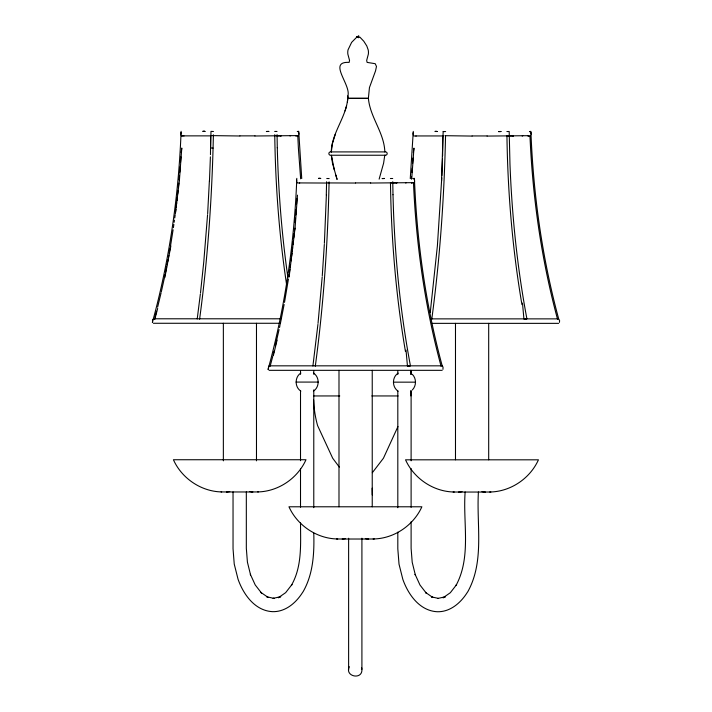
<?xml version="1.0" encoding="UTF-8"?>
<svg xmlns="http://www.w3.org/2000/svg" width="712" height="712" viewBox="0 0 712 712"><rect width="100%" height="100%" fill="white"/><g stroke="black" fill="none" stroke-linecap="round" stroke-linejoin="round"><path stroke-width="1.07" d="M358.625 37.772L358.67 35.6M210.476 154.646L210.654 135.609M210.601 147.936L210.983 131.373L213.466 131.506M199.6 319.216C207.824 258.091 212.114 196.476 213.386 134.826M326.292 195.026L326.603 181.729M329.086 181.871C327.805 243.522 323.515 305.137 315.291 366.262M443.158 131.453L441.556 180.928M445.534 136.01C444.235 197.286 439.945 258.536 431.766 319.296M210.405 156.854L209.462 181.017M326.381 195.088L324.378 243.344M442.499 159.132L441.867 175.615M442.606 155.83L442.828 135.689M298.995 134.159L298.568 132.014L297.616 131.462M531.161 134.239L530.965 132.53L529.79 131.542M331.329 151.905L332.37 143.788L335.263 134.381M441.769 177.804L437.39 245.907L430.244 312.577M181.106 131.302C178.659 195.818 169.483 260.174 152.359 322.456M175.366 213.662L179.344 181.115L181.791 148.034L181.168 152.439M296.806 178.347C294.359 242.863 285.174 307.219 268.05 369.51M297.483 195.141L295.044 228.16L289.117 277.004M413.28 131.382L410.263 178.596M411.696 178.997L413.966 148.114L413.343 152.519M209.381 180.848L207.646 213.662M324.325 244.438L322.278 275.784M180.528 162.363L180.884 156.854M295.809 214.899L296.219 209.408M296.575 203.899L296.94 198.39M412.631 163.537L412.987 158.028M361.91 538.201L361.91 669.28C362.63 680.361 344.368 676.623 349.307 666.708M207.566 214.739L203.792 261.687L200.499 292.881M322.198 276.861L318.024 323.382M179.104 179.922L179.469 175.535M179.744 172.242L180.198 166.759M295.168 222.58L295.533 218.192M411.367 178.908L411.554 176.71M411.919 172.322L412.284 167.934M336.998 179.157L332.486 163.208L331.303 155.234L330.546 155.234A1.664 1.664 0 0 1 328.873 153.57A1.664 1.664 0 0 1 330.555 151.905L331.231 151.905C331.801 132.049 347.171 116.314 347.883 96.538M177.671 194.118L178.009 190.843M178.347 187.567L178.792 183.207M293.371 241.163L293.362 244.554M293.7 237.888L294.154 233.527M294.376 231.338L295.044 228.16M317.917 324.423L312.906 366.012M296.584 180.029L296.637 181.765M175.499 212.577L175.891 209.319M176.158 207.156L176.683 202.813M176.941 200.642L177.341 197.393M200.366 293.976L197.215 318.967M291.324 258.536L291.395 260.841M291.591 256.365L291.982 253.116M292.249 250.944L292.641 247.696M300.838 391.102C294.599 387.195 294.599 376.968 300.838 373.061M313.458 373.061C319.706 376.968 319.706 387.195 313.458 391.102M398.15 391.173C391.912 387.266 391.912 377.04 398.15 373.132M412.301 374.316C416.529 378.481 416.529 385.833 412.301 389.998M173.399 227.653L173.853 224.422M174.155 222.278L174.458 220.124M174.76 217.97L175.214 214.739M288.787 276.861L289.09 274.707M289.392 272.554L289.846 269.323M290.149 267.169L290.452 265.015M347.376 102.216L347.812 98.461L368.407 98.461C370.098 117.364 384.249 132.708 384.836 151.905L385.512 151.905A1.664 1.655 0 0 1 387.177 153.57A1.664 1.655 0 0 1 385.521 155.225L384.765 155.234L383.599 163.208L379.131 179.157M170.533 245.827L173.096 229.807M288.449 278.988L284.506 302.386M167.667 261.687L168.05 259.568M168.433 257.45L168.815 255.341M169.198 253.223L170.15 247.936M170.853 245.996L164.837 277.582M284.124 304.505L280.216 324.423M414.58 181.765L414.482 179.504L413.307 178.507M372.278 494.982L372.162 488.174M164.73 276.327L165.148 274.236M165.567 272.144L166.617 266.911M167.044 264.82L167.462 262.728M161.312 291.849L164.517 277.377M279.068 329.594L275.295 346.05M279.531 327.529L279.985 325.455M157.619 307.166L161.081 292.881M273.061 355.235L274.058 351.158M273.372 355.475L277.093 340.149M154.967 317.24L156.569 311.206M154.744 319.501L157.672 308.43M270.133 366.306L272.794 356.24M442.962 369.35L443.033 367.08L442.294 365.95M559.436 322.385L559.614 320.676L558.769 318.976M181.035 132.45L180.839 134.159M413.209 132.53L413.005 134.239M254.896 135.992L296.45 135.609L295.827 135.992M370.596 183.037L412.141 182.655L411.527 183.037M487.07 136.072L528.615 135.689L528.001 136.072M345.044 110.921L346.602 105.919M397.964 426.533L383.439 458.225L372.332 472.706M268.629 366.208L268.264 369.35M203.365 131.462L204.157 131.311M319.056 178.507L319.857 178.356M435.539 131.542L436.331 131.391M280.848 135.992L281.302 135.609M396.548 183.037L396.993 182.655M513.023 136.072L513.468 135.689M290.603 135.609L290.051 135.992M406.294 182.655L405.742 183.037M522.768 135.689L522.216 136.072M300.642 178.828L298.381 148.034L297.803 135.992L298.444 135.609M441.102 366.315C424.948 306.534 416.155 244.875 413.503 183.037L414.135 182.655M557.576 319.35C541.432 259.568 532.629 197.9 529.977 136.072L530.609 135.689M437.782 598.445L445.463 596.745L443.006 597.822L450.322 592.722L456.606 584.623L456.036 585.433C471.495 556.82 462.8 522.839 465.141 491.974M274.698 131.462L277.012 131.453M506.873 131.542L509.187 131.489L509.961 163.902C511.955 215.736 517.25 267.481 526.836 318.469L526.631 319.163L524.584 319.234M390.399 178.507L392.713 178.498M297.269 131.506L298.72 131.302L301.737 178.525M529.434 131.587L530.894 131.382C533.306 194.518 542.09 257.504 558.582 318.54M412.96 178.552L414.42 178.347C416.832 241.484 425.616 304.478 442.108 365.505M229.789 491.592L226.514 491.965L252.885 491.965L249.609 491.592M462.052 491.672L458.768 492.045L485.21 492.045L481.926 491.672M345.436 538.646L342.196 539.02L368.638 539.02L365.354 538.637M408.11 366.208L410.157 366.137L410.361 365.434C400.776 314.446 395.48 262.701 393.487 210.868L392.988 194.705M268.771 131.462L266.368 131.506L268.851 131.417M500.937 131.542L498.542 131.587L501.026 131.489M384.462 178.507L382.068 178.552L384.551 178.463M251.728 491.965L258.34 491.93M483.822 492.045L490.853 492.01M367.232 539.02L374.29 538.975M205.092 131.462C199.191 131.133 206.587 131.471 204.495 131.355M437.266 131.542C431.356 131.213 438.752 131.551 436.67 131.435M211.74 135.609L239.917 135.992M445 135.689L472.092 136.072M181.133 135.218L181.694 135.867L184.007 135.992M183.678 135.867L210.805 135.867M239.917 135.867L254.985 135.867M277.039 135.867L281.089 135.867M296.156 135.867L298.141 135.867M182.37 135.992L181.694 135.867M413.307 135.289L413.868 135.947L416.173 136.072M415.853 135.947L442.98 135.947M472.092 135.947L487.159 135.947M507.184 135.947L513.254 135.947M528.322 135.947L530.307 135.947M331.231 151.905L384.836 151.905M331.961 155.234L385.263 155.234M320.792 178.507C314.882 178.187 322.278 178.516 320.195 178.4M299.699 183.037L297.393 182.922L296.824 182.263M299.378 182.922L326.666 183.037M355.608 182.922L370.685 182.922M390.71 182.922L396.78 182.922M411.848 182.922L413.832 182.922M280.902 318.789L153.561 318.789L152.501 320.035L152.573 322.305M431.098 318.869L558.448 318.869M153.374 323.275L279.896 323.275M432.113 323.355L558.635 323.355M269.252 365.834L441.974 365.834M269.065 370.329L442.161 370.329M296.058 382.077L318.237 382.077M393.371 382.157L415.55 382.157M313.565 395.952L339.775 395.943M371.842 395.943L398.133 395.952M221.663 491.93C201.167 491.556 181.774 478.402 173.416 459.738L305.991 459.738C297.625 478.402 278.241 491.556 257.735 491.93M454.238 492.01C433.59 491.778 413.983 478.598 405.537 459.818L538.441 459.818C530.004 478.598 510.388 491.778 489.74 492.01M337.684 538.975C317.036 538.762 297.402 525.572 288.956 506.784L421.878 506.784C413.432 525.572 393.798 538.762 373.141 538.975M453.135 492.01L460.157 492.045M221.058 491.93L227.68 491.965M336.545 538.975L343.602 539.02M443.238 131.542L445.641 131.587M326.763 178.507L329.158 178.552M210.69 148.034L213.084 148.096M438.218 598.356L431.481 596.861L432.718 597.413L425.465 592.357L426.328 593.212L419.982 585.015L415.105 574.344L415.345 575.002L412.203 562.249L411.109 548.329L411.109 521.736M339.33 467.081L332.691 458.225L317.57 425.545A110.324 110.129 89.2 0 1 313.636 399.948M326.505 182.922L355.608 183.037M334.284 169.857L331.4 155.234M335.868 175.17L337.061 179.415M361.58 667.562L361.91 669.28M521.941 304.594C512.435 248.88 507.727 192.382 506.944 135.876M405.466 351.559C395.961 295.845 391.253 239.348 390.47 182.85M287.853 277.128C281.703 234.239 278.374 190.967 277.288 147.66M286.536 284.23C279.113 234.746 275.419 184.737 274.752 134.719M522.483 303.107L523.934 319.092M406.009 350.082L407.46 366.066M392.766 181.711L392.988 194.75M277.066 134.657L277.288 147.704M410.877 370.293L410.886 374.45M410.904 390.496L410.913 395.943M488.69 323.355L488.69 459.818M478.411 491.956C476.408 524.993 484.676 561.261 467.802 591.716L467.232 592.535C460.664 602.957 450.082 612.195 437.061 611.733C419.537 610.709 408.181 594.467 402.841 579.372L399.023 564.171L397.812 548.81L397.812 532.149M455.484 323.355L455.484 459.818M411.109 371.059L411.109 374.387M411.109 391.004L411.109 460.806M411.109 468.558L411.109 507.336M397.812 371.059L397.812 374.396M397.812 391.057L397.812 507.709M372.234 370.329L372.234 506.784M348.622 538.254L348.622 670.117M338.992 370.329L338.992 506.784M313.778 370.988L313.778 374.316M313.778 389.873L313.778 507.665M313.778 533.217C314.357 553.135 313.253 573.925 303.152 591.636L302.582 592.455C295.996 602.877 285.387 612.115 272.358 611.653C254.816 610.638 243.424 594.395 238.066 579.292L234.239 564.091L233.038 548.729L233.038 491.876M300.517 370.988L300.517 374.307M300.517 390.924L300.517 460.7M300.517 468.452L300.517 507.22M300.517 522.724C300.535 543.772 302.333 566.369 291.386 585.353L291.956 584.543L285.663 592.642L278.33 597.742L280.777 596.665L273.079 598.365L274.476 598.489L266.76 596.781L267.988 597.332L260.717 592.286L261.589 593.132L255.216 584.935L250.339 574.264L250.571 574.922L247.42 562.168L246.325 548.249L246.325 491.903M256.48 323.275L256.48 460.842M223.354 323.275L223.354 460.842M347.865 95.898L347.821 98.212L368.398 98.212L369.448 87.585L375.544 70.871L376.479 66.474L375.215 63.697L367.089 62.389L366.68 60.386L368.344 54.183A12.754 12.718 90 0 0 368.184 49.849L366.787 45.951L363.788 41.234L359.934 37.184L356.507 37.184L357.558 36.348L351.63 42.373L348.035 49.849A12.647 12.629 89.2 0 0 347.865 54.183L349.548 60.386L349.138 62.389C327.333 61.259 351.336 84.951 347.865 95.898"/></g></svg>
